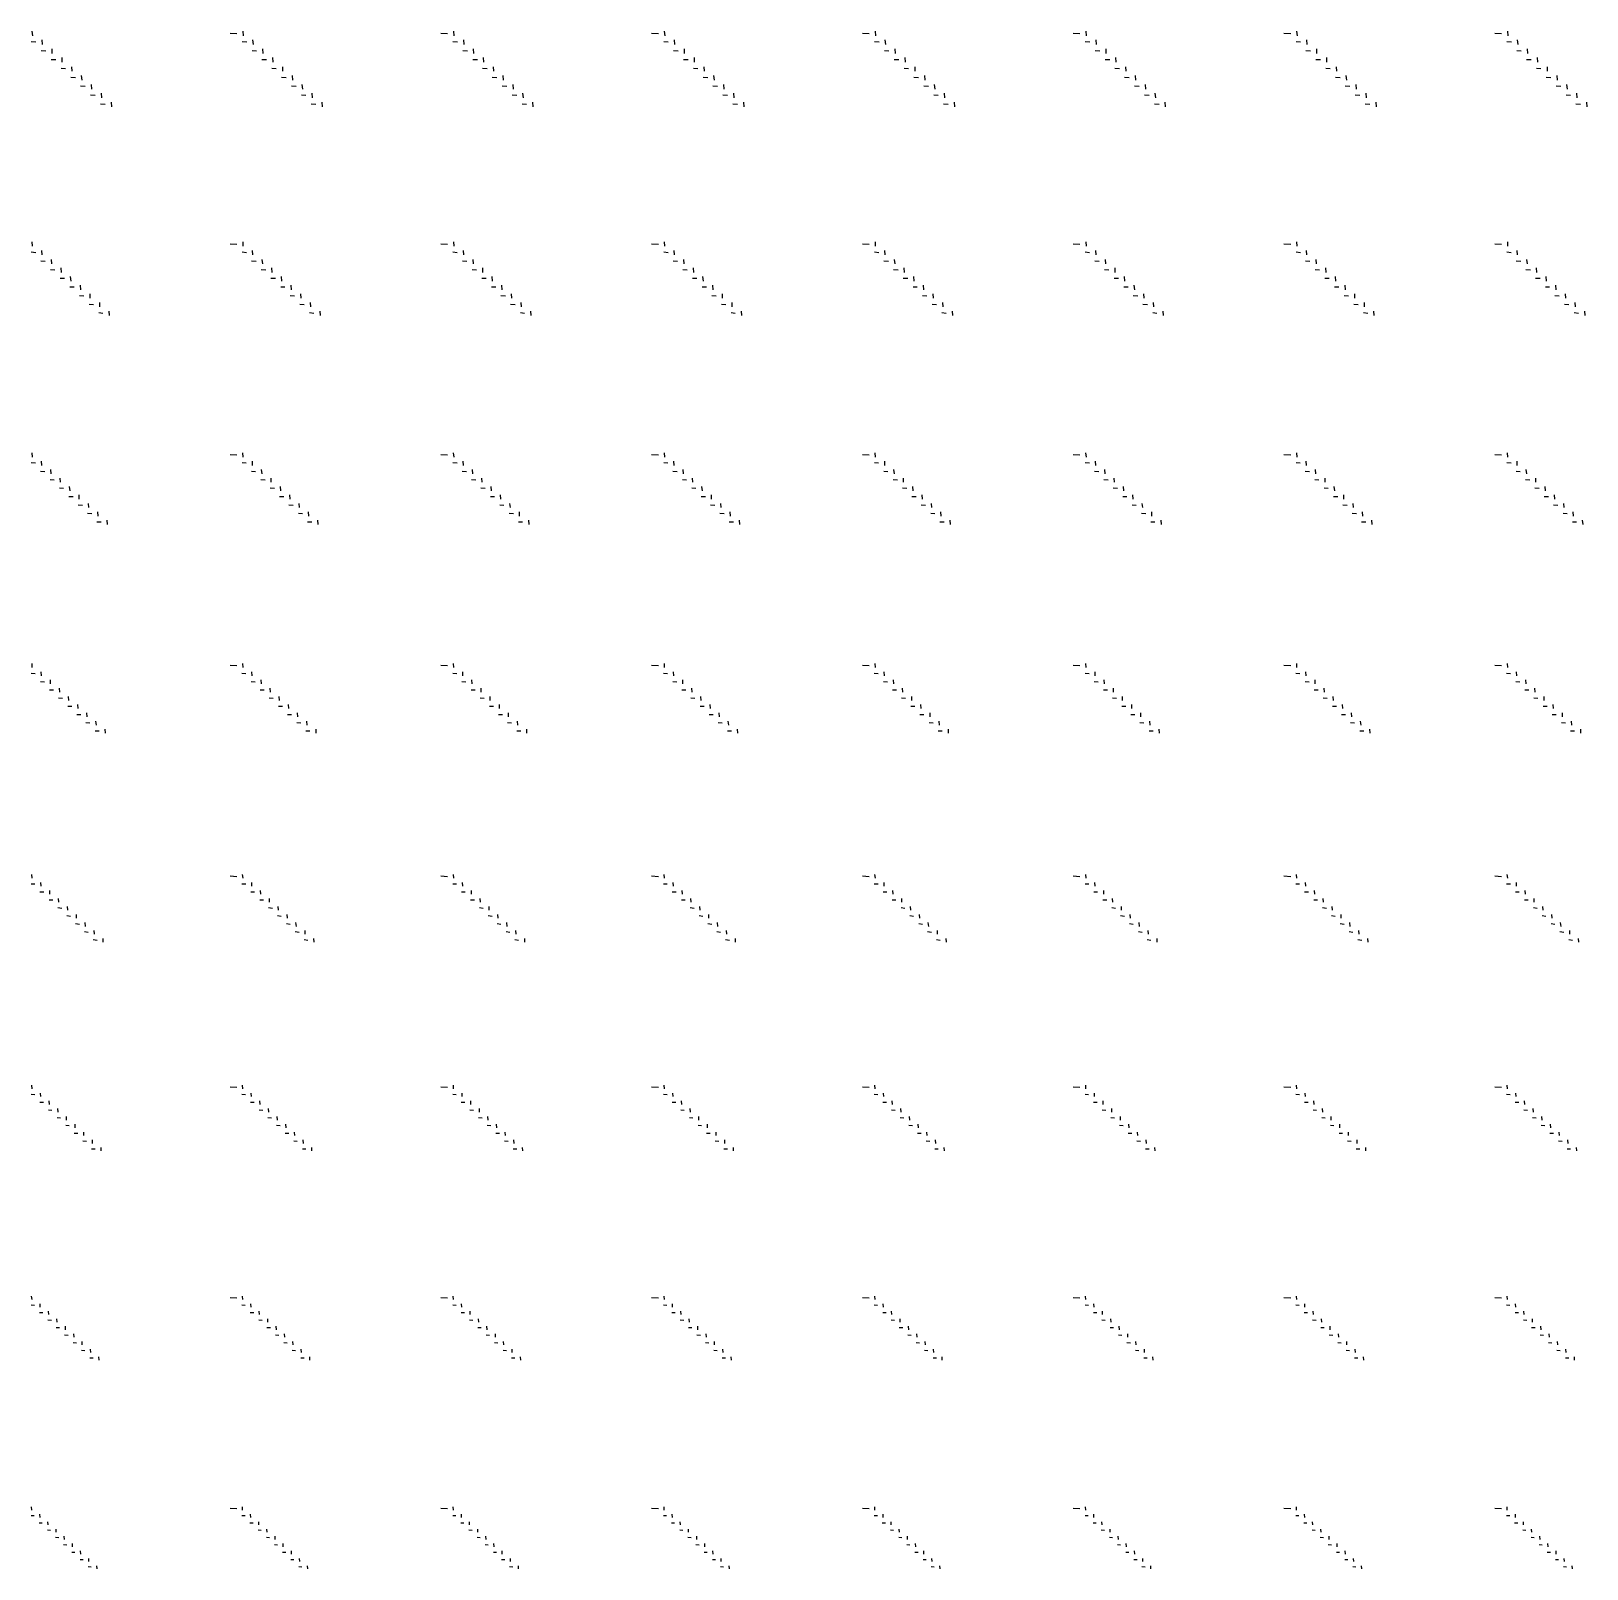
# Model space of a CAD drawing. Extents: x 0 to 300000, y 0 to 300000.
# Drawn here: x 186900 to 223805, y 187465 to 223950 of the extents above; entities that cross this region are included whole.
import ezdxf

# ---------------------------------------------------------------- set-up
doc = ezdxf.new("R2010")
doc.units = 0
doc.header["$MEASUREMENT"] = 0
doc.layers.get('0').update_dxf_attribs({"linetype": 'CONTINUOUS'})

msp = doc.modelspace()

# ---------------------------------------------------------------- linework, layer by layer
at = {"color": 7}
for p, q in [((186905, 223705), (187015, 223695)), ((186920, 223950), (186930, 223840)), ((187155, 223740), (187165, 223630)), ((191620, 223905), (191780, 223895)), ((191905, 223705), (192015, 223695)), ((191920, 223950), (191930, 223840)), ((192155, 223740), (192165, 223630)), ((196620, 223905), (196780, 223895)), ((196905, 223705), (197015, 223695)), ((196920, 223950), (196930, 223840)), ((197155, 223740), (197165, 223630)), ((201620, 223905), (201780, 223895)), ((201905, 223705), (202015, 223695)), ((201920, 223950), (201930, 223840)), ((202155, 223740), (202165, 223630)), ((206620, 223905), (206780, 223895)), ((206905, 223705), (207015, 223695)), ((206920, 223950), (206930, 223840)), ((207155, 223740), (207165, 223630)), ((211620, 223905), (211780, 223895)), ((211905, 223705), (212015, 223695)), ((211920, 223950), (211930, 223840)), ((212155, 223740), (212165, 223630)), ((216620, 223905), (216780, 223895)), ((216905, 223705), (217015, 223695)), ((216920, 223950), (216930, 223840)), ((217155, 223740), (217165, 223630)), ((221620, 223905), (221780, 223895)), ((221905, 223705), (222015, 223695)), ((221920, 223950), (221930, 223840)), ((222155, 223740), (222165, 223630)), ((187140, 223490), (187250, 223485)), ((187375, 223280), (187485, 223275)), ((187390, 223530), (187395, 223420)), ((187625, 223320), (187630, 223210)), ((192140, 223490), (192250, 223485)), ((192375, 223280), (192485, 223275)), ((192390, 223530), (192395, 223420)), ((192625, 223320), (192630, 223210)), ((197140, 223490), (197250, 223485)), ((197375, 223280), (197485, 223275)), ((197390, 223530), (197395, 223420)), ((197625, 223320), (197630, 223210)), ((202140, 223490), (202250, 223485)), ((202375, 223280), (202485, 223275)), ((202390, 223530), (202395, 223420)), ((202625, 223320), (202630, 223210)), ((207140, 223490), (207250, 223485)), ((207375, 223280), (207485, 223275)), ((207390, 223530), (207395, 223420)), ((207625, 223320), (207630, 223210)), ((212140, 223490), (212250, 223485)), ((212375, 223280), (212485, 223275)), ((212390, 223530), (212395, 223420)), ((212625, 223320), (212630, 223210)), ((217140, 223490), (217250, 223485)), ((217375, 223280), (217485, 223275)), ((217390, 223530), (217395, 223420)), ((217625, 223320), (217630, 223210)), ((222140, 223490), (222250, 223485)), ((222375, 223280), (222485, 223275)), ((222390, 223530), (222395, 223420)), ((222625, 223320), (222630, 223210)), ((187610, 223070), (187715, 223065)), ((187860, 223105), (187865, 223000)), ((192610, 223070), (192715, 223065)), ((192860, 223105), (192865, 223000)), ((197610, 223070), (197715, 223065)), ((197860, 223105), (197865, 223000)), ((202610, 223070), (202715, 223065)), ((202860, 223105), (202865, 223000)), ((207610, 223070), (207715, 223065)), ((207860, 223105), (207865, 223000)), ((212610, 223070), (212715, 223065)), ((212860, 223105), (212865, 223000)), ((217610, 223070), (217715, 223065)), ((217860, 223105), (217865, 223000)), ((222610, 223070), (222715, 223065)), ((222860, 223105), (222865, 223000)), ((187840, 222860), (187950, 222850)), ((188075, 222650), (188185, 222640)), ((188090, 222895), (188100, 222785)), ((188325, 222685), (188335, 222575)), ((192840, 222860), (192950, 222850)), ((193075, 222650), (193185, 222640)), ((193090, 222895), (193100, 222785)), ((193325, 222685), (193335, 222575)), ((197840, 222860), (197950, 222850)), ((198075, 222650), (198185, 222640)), ((198090, 222895), (198100, 222785)), ((198325, 222685), (198335, 222575)), ((202840, 222860), (202950, 222850)), ((203075, 222650), (203185, 222640)), ((203090, 222895), (203100, 222785)), ((203325, 222685), (203335, 222575)), ((207840, 222860), (207950, 222850)), ((208075, 222650), (208185, 222640)), ((208090, 222895), (208100, 222785)), ((208325, 222685), (208335, 222575)), ((212840, 222860), (212950, 222850)), ((213075, 222650), (213185, 222640)), ((213090, 222895), (213100, 222785)), ((213325, 222685), (213335, 222575)), ((217840, 222860), (217950, 222850)), ((218075, 222650), (218185, 222640)), ((218090, 222895), (218100, 222785)), ((218325, 222685), (218335, 222575)), ((222840, 222860), (222950, 222850)), ((223075, 222650), (223185, 222640)), ((223090, 222895), (223100, 222785)), ((223325, 222685), (223335, 222575)), ((188310, 222435), (188420, 222430)), ((188545, 222225), (188655, 222220)), ((188560, 222475), (188570, 222365)), ((188795, 222265), (188805, 222155)), ((193310, 222435), (193420, 222430)), ((193545, 222225), (193655, 222220)), ((193560, 222475), (193570, 222365)), ((193795, 222265), (193805, 222155)), ((198310, 222435), (198420, 222430)), ((198545, 222225), (198655, 222220)), ((198560, 222475), (198570, 222365)), ((198795, 222265), (198805, 222155)), ((203310, 222435), (203420, 222430)), ((203545, 222225), (203655, 222220)), ((203560, 222475), (203570, 222365)), ((203795, 222265), (203805, 222155)), ((208310, 222435), (208420, 222430)), ((208545, 222225), (208655, 222220)), ((208560, 222475), (208570, 222365)), ((208795, 222265), (208805, 222155)), ((213310, 222435), (213420, 222430)), ((213545, 222225), (213655, 222220)), ((213560, 222475), (213570, 222365)), ((213795, 222265), (213805, 222155)), ((218310, 222435), (218420, 222430)), ((218545, 222225), (218655, 222220)), ((218560, 222475), (218570, 222365)), ((218795, 222265), (218805, 222155)), ((223310, 222435), (223420, 222430)), ((223545, 222225), (223655, 222220)), ((223560, 222475), (223570, 222365)), ((223795, 222265), (223805, 222155)), ((186920, 218950), (186925, 218845)), ((191620, 218905), (191780, 218895)), ((191920, 218950), (191925, 218845)), ((196620, 218905), (196780, 218895)), ((196920, 218950), (196925, 218845)), ((201620, 218905), (201780, 218895)), ((201920, 218950), (201925, 218845)), ((206620, 218905), (206780, 218895)), ((206920, 218950), (206925, 218845)), ((211620, 218905), (211780, 218895)), ((211920, 218950), (211925, 218845)), ((216620, 218905), (216780, 218895)), ((216920, 218950), (216925, 218845)), ((221620, 218905), (221780, 218895)), ((221920, 218950), (221925, 218845)), ((186905, 218710), (187010, 218700)), ((187130, 218500), (187235, 218495)), ((187145, 218745), (187155, 218640)), ((187375, 218535), (187385, 218430)), ((191905, 218710), (192010, 218700)), ((192130, 218500), (192235, 218495)), ((192145, 218745), (192155, 218640)), ((192375, 218535), (192385, 218430)), ((196905, 218710), (197010, 218700)), ((197130, 218500), (197235, 218495)), ((197145, 218745), (197155, 218640)), ((197375, 218535), (197385, 218430)), ((201905, 218710), (202010, 218700)), ((202130, 218500), (202235, 218495)), ((202145, 218745), (202155, 218640)), ((202375, 218535), (202385, 218430)), ((206905, 218710), (207010, 218700)), ((207130, 218500), (207235, 218495)), ((207145, 218745), (207155, 218640)), ((207375, 218535), (207385, 218430)), ((211905, 218710), (212010, 218700)), ((212130, 218500), (212235, 218495)), ((212145, 218745), (212155, 218640)), ((212375, 218535), (212385, 218430)), ((216905, 218710), (217010, 218700)), ((217130, 218500), (217235, 218495)), ((217145, 218745), (217155, 218640)), ((217375, 218535), (217385, 218430)), ((221905, 218710), (222010, 218700)), ((222130, 218500), (222235, 218495)), ((222145, 218745), (222155, 218640)), ((222375, 218535), (222385, 218430)), ((187360, 218295), (187465, 218290)), ((187605, 218330), (187610, 218225)), ((187830, 218125), (187840, 218020)), ((192360, 218295), (192465, 218290)), ((192605, 218330), (192610, 218225)), ((192830, 218125), (192840, 218020)), ((197360, 218295), (197465, 218290)), ((197605, 218330), (197610, 218225)), ((197830, 218125), (197840, 218020)), ((202360, 218295), (202465, 218290)), ((202605, 218330), (202610, 218225)), ((202830, 218125), (202840, 218020)), ((207360, 218295), (207465, 218290)), ((207605, 218330), (207610, 218225)), ((207830, 218125), (207840, 218020)), ((212360, 218295), (212465, 218290)), ((212605, 218330), (212610, 218225)), ((212830, 218125), (212840, 218020)), ((217360, 218295), (217465, 218290)), ((217605, 218330), (217610, 218225)), ((217830, 218125), (217840, 218020)), ((222360, 218295), (222465, 218290)), ((222605, 218330), (222610, 218225)), ((222830, 218125), (222840, 218020)), ((187590, 218090), (187695, 218085)), ((187820, 217885), (187920, 217880)), ((188060, 217920), (188070, 217815)), ((192590, 218090), (192695, 218085)), ((192820, 217885), (192920, 217880)), ((193060, 217920), (193070, 217815)), ((197590, 218090), (197695, 218085)), ((197820, 217885), (197920, 217880)), ((198060, 217920), (198070, 217815)), ((202590, 218090), (202695, 218085)), ((202820, 217885), (202920, 217880)), ((203060, 217920), (203070, 217815)), ((207590, 218090), (207695, 218085)), ((207820, 217885), (207920, 217880)), ((208060, 217920), (208070, 217815)), ((212590, 218090), (212695, 218085)), ((212820, 217885), (212920, 217880)), ((213060, 217920), (213070, 217815)), ((217590, 218090), (217695, 218085)), ((217820, 217885), (217920, 217880)), ((218060, 217920), (218070, 217815)), ((222590, 218090), (222695, 218085)), ((222820, 217885), (222920, 217880)), ((223060, 217920), (223070, 217815)), ((188045, 217680), (188150, 217670)), ((188275, 217475), (188380, 217465)), ((188290, 217715), (188295, 217610)), ((188520, 217510), (188525, 217405)), ((193045, 217680), (193150, 217670)), ((193275, 217475), (193380, 217465)), ((193290, 217715), (193295, 217610)), ((193520, 217510), (193525, 217405)), ((198045, 217680), (198150, 217670)), ((198275, 217475), (198380, 217465)), ((198290, 217715), (198295, 217610)), ((198520, 217510), (198525, 217405)), ((203045, 217680), (203150, 217670)), ((203275, 217475), (203380, 217465)), ((203290, 217715), (203295, 217610)), ((203520, 217510), (203525, 217405)), ((208045, 217680), (208150, 217670)), ((208275, 217475), (208380, 217465)), ((208290, 217715), (208295, 217610)), ((208520, 217510), (208525, 217405)), ((213045, 217680), (213150, 217670)), ((213275, 217475), (213380, 217465)), ((213290, 217715), (213295, 217610)), ((213520, 217510), (213525, 217405)), ((218045, 217680), (218150, 217670)), ((218275, 217475), (218380, 217465)), ((218290, 217715), (218295, 217610)), ((218520, 217510), (218525, 217405)), ((223045, 217680), (223150, 217670)), ((223275, 217475), (223380, 217465)), ((223290, 217715), (223295, 217610)), ((223520, 217510), (223525, 217405)), ((188505, 217270), (188605, 217260)), ((188745, 217305), (188755, 217200)), ((193505, 217270), (193605, 217260)), ((193745, 217305), (193755, 217200)), ((198505, 217270), (198605, 217260)), ((198745, 217305), (198755, 217200)), ((203505, 217270), (203605, 217260)), ((203745, 217305), (203755, 217200)), ((208505, 217270), (208605, 217260)), ((208745, 217305), (208755, 217200)), ((213505, 217270), (213605, 217260)), ((213745, 217305), (213755, 217200)), ((218505, 217270), (218605, 217260)), ((218745, 217305), (218755, 217200)), ((223505, 217270), (223605, 217260)), ((223745, 217305), (223755, 217200)), ((186905, 213715), (187005, 213705)), ((186915, 213945), (186925, 213845)), ((187140, 213745), (187145, 213645)), ((191620, 213905), (191780, 213895)), ((191905, 213715), (192005, 213705)), ((191915, 213945), (191925, 213845)), ((192140, 213745), (192145, 213645)), ((196620, 213905), (196780, 213895)), ((196905, 213715), (197005, 213705)), ((196915, 213945), (196925, 213845)), ((197140, 213745), (197145, 213645)), ((201620, 213905), (201780, 213895)), ((201905, 213715), (202005, 213705)), ((201915, 213945), (201925, 213845)), ((202140, 213745), (202145, 213645)), ((206620, 213905), (206780, 213895)), ((206905, 213715), (207005, 213705)), ((206915, 213945), (206925, 213845)), ((207140, 213745), (207145, 213645)), ((211620, 213905), (211780, 213895)), ((211905, 213715), (212005, 213705)), ((211915, 213945), (211925, 213845)), ((212140, 213745), (212145, 213645)), ((216620, 213905), (216780, 213895)), ((216905, 213715), (217005, 213705)), ((216915, 213945), (216925, 213845)), ((217140, 213745), (217145, 213645)), ((221620, 213905), (221780, 213895)), ((221905, 213715), (222005, 213705)), ((221915, 213945), (221925, 213845)), ((222140, 213745), (222145, 213645)), ((187125, 213510), (187225, 213505)), ((187360, 213545), (187370, 213445)), ((187585, 213345), (187590, 213245)), ((192125, 213510), (192225, 213505)), ((192360, 213545), (192370, 213445)), ((192585, 213345), (192590, 213245)), ((197125, 213510), (197225, 213505)), ((197360, 213545), (197370, 213445)), ((197585, 213345), (197590, 213245)), ((202125, 213510), (202225, 213505)), ((202360, 213545), (202370, 213445)), ((202585, 213345), (202590, 213245)), ((207125, 213510), (207225, 213505)), ((207360, 213545), (207370, 213445)), ((207585, 213345), (207590, 213245)), ((212125, 213510), (212225, 213505)), ((212360, 213545), (212370, 213445)), ((212585, 213345), (212590, 213245)), ((217125, 213510), (217225, 213505)), ((217360, 213545), (217370, 213445)), ((217585, 213345), (217590, 213245)), ((222125, 213510), (222225, 213505)), ((222360, 213545), (222370, 213445)), ((222585, 213345), (222590, 213245)), ((187350, 213310), (187450, 213305)), ((187570, 213110), (187670, 213105)), ((187805, 213145), (187815, 213045)), ((188030, 212945), (188035, 212845)), ((192350, 213310), (192450, 213305)), ((192570, 213110), (192670, 213105)), ((192805, 213145), (192815, 213045)), ((193030, 212945), (193035, 212845)), ((197350, 213310), (197450, 213305)), ((197570, 213110), (197670, 213105)), ((197805, 213145), (197815, 213045)), ((198030, 212945), (198035, 212845)), ((202350, 213310), (202450, 213305)), ((202570, 213110), (202670, 213105)), ((202805, 213145), (202815, 213045)), ((203030, 212945), (203035, 212845)), ((207350, 213310), (207450, 213305)), ((207570, 213110), (207670, 213105)), ((207805, 213145), (207815, 213045)), ((208030, 212945), (208035, 212845)), ((212350, 213310), (212450, 213305)), ((212570, 213110), (212670, 213105)), ((212805, 213145), (212815, 213045)), ((213030, 212945), (213035, 212845)), ((217350, 213310), (217450, 213305)), ((217570, 213110), (217670, 213105)), ((217805, 213145), (217815, 213045)), ((218030, 212945), (218035, 212845)), ((222350, 213310), (222450, 213305)), ((222570, 213110), (222670, 213105)), ((222805, 213145), (222815, 213045)), ((223030, 212945), (223035, 212845)), ((187795, 212910), (187895, 212905)), ((188015, 212710), (188115, 212705)), ((188250, 212745), (188260, 212645)), ((192795, 212910), (192895, 212905)), ((193015, 212710), (193115, 212705)), ((193250, 212745), (193260, 212645)), ((197795, 212910), (197895, 212905)), ((198015, 212710), (198115, 212705)), ((198250, 212745), (198260, 212645)), ((202795, 212910), (202895, 212905)), ((203015, 212710), (203115, 212705)), ((203250, 212745), (203260, 212645)), ((207795, 212910), (207895, 212905)), ((208015, 212710), (208115, 212705)), ((208250, 212745), (208260, 212645)), ((212795, 212910), (212895, 212905)), ((213015, 212710), (213115, 212705)), ((213250, 212745), (213260, 212645)), ((217795, 212910), (217895, 212905)), ((218015, 212710), (218115, 212705)), ((218250, 212745), (218260, 212645)), ((222795, 212910), (222895, 212905)), ((223015, 212710), (223115, 212705)), ((223250, 212745), (223260, 212645)), ((188240, 212510), (188340, 212505)), ((188460, 212310), (188560, 212305)), ((188475, 212545), (188480, 212445)), ((188695, 212345), (188705, 212245)), ((193240, 212510), (193340, 212505)), ((193460, 212310), (193560, 212305)), ((193475, 212545), (193480, 212445)), ((193695, 212345), (193705, 212245)), ((198240, 212510), (198340, 212505)), ((198460, 212310), (198560, 212305)), ((198475, 212545), (198480, 212445)), ((198695, 212345), (198705, 212245)), ((203240, 212510), (203340, 212505)), ((203460, 212310), (203560, 212305)), ((203475, 212545), (203480, 212445)), ((203695, 212345), (203705, 212245)), ((208240, 212510), (208340, 212505)), ((208460, 212310), (208560, 212305)), ((208475, 212545), (208480, 212445)), ((208695, 212345), (208705, 212245)), ((213240, 212510), (213340, 212505)), ((213460, 212310), (213560, 212305)), ((213475, 212545), (213480, 212445)), ((213695, 212345), (213705, 212245)), ((218240, 212510), (218340, 212505)), ((218460, 212310), (218560, 212305)), ((218475, 212545), (218480, 212445)), ((218695, 212345), (218705, 212245)), ((223240, 212510), (223340, 212505)), ((223460, 212310), (223560, 212305)), ((223475, 212545), (223480, 212445)), ((223695, 212345), (223705, 212245)), ((186915, 208945), (186920, 208850)), ((191620, 208905), (191780, 208895)), ((191915, 208945), (191920, 208850)), ((196620, 208905), (196780, 208895)), ((196915, 208945), (196920, 208850)), ((201620, 208905), (201780, 208895)), ((201915, 208945), (201920, 208850)), ((206620, 208905), (206780, 208895)), ((206915, 208945), (206920, 208850)), ((211620, 208905), (211780, 208895)), ((211915, 208945), (211920, 208850)), ((216620, 208905), (216780, 208895)), ((216915, 208945), (216920, 208850)), ((221620, 208905), (221780, 208895)), ((221915, 208945), (221920, 208850)), ((186900, 208715), (186995, 208710)), ((187120, 208520), (187215, 208515)), ((187130, 208750), (187135, 208655)), ((187350, 208555), (187355, 208460)), ((191900, 208715), (191995, 208710)), ((192120, 208520), (192215, 208515)), ((192130, 208750), (192135, 208655)), ((192350, 208555), (192355, 208460)), ((196900, 208715), (196995, 208710)), ((197120, 208520), (197215, 208515)), ((197130, 208750), (197135, 208655)), ((197350, 208555), (197355, 208460)), ((201900, 208715), (201995, 208710)), ((202120, 208520), (202215, 208515)), ((202130, 208750), (202135, 208655)), ((202350, 208555), (202355, 208460)), ((206900, 208715), (206995, 208710)), ((207120, 208520), (207215, 208515)), ((207130, 208750), (207135, 208655)), ((207350, 208555), (207355, 208460)), ((211900, 208715), (211995, 208710)), ((212120, 208520), (212215, 208515)), ((212130, 208750), (212135, 208655)), ((212350, 208555), (212355, 208460)), ((216900, 208715), (216995, 208710)), ((217120, 208520), (217215, 208515)), ((217130, 208750), (217135, 208655)), ((217350, 208555), (217355, 208460)), ((221900, 208715), (221995, 208710)), ((222120, 208520), (222215, 208515)), ((222130, 208750), (222135, 208655)), ((222350, 208555), (222355, 208460)), ((187335, 208325), (187430, 208320)), ((187565, 208360), (187570, 208265)), ((187780, 208165), (187785, 208070)), ((192335, 208325), (192430, 208320)), ((192565, 208360), (192570, 208265)), ((192780, 208165), (192785, 208070)), ((197335, 208325), (197430, 208320)), ((197565, 208360), (197570, 208265)), ((197780, 208165), (197785, 208070)), ((202335, 208325), (202430, 208320)), ((202565, 208360), (202570, 208265)), ((202780, 208165), (202785, 208070)), ((207335, 208325), (207430, 208320)), ((207565, 208360), (207570, 208265)), ((207780, 208165), (207785, 208070)), ((212335, 208325), (212430, 208320)), ((212565, 208360), (212570, 208265)), ((212780, 208165), (212785, 208070)), ((217335, 208325), (217430, 208320)), ((217565, 208360), (217570, 208265)), ((217780, 208165), (217785, 208070)), ((222335, 208325), (222430, 208320)), ((222565, 208360), (222570, 208265)), ((222780, 208165), (222785, 208070)), ((187550, 208130), (187645, 208125)), ((187770, 207935), (187865, 207930)), ((188000, 207970), (188005, 207875)), ((192550, 208130), (192645, 208125)), ((192770, 207935), (192865, 207930)), ((193000, 207970), (193005, 207875)), ((197550, 208130), (197645, 208125)), ((197770, 207935), (197865, 207930)), ((198000, 207970), (198005, 207875)), ((202550, 208130), (202645, 208125)), ((202770, 207935), (202865, 207930)), ((203000, 207970), (203005, 207875)), ((207550, 208130), (207645, 208125)), ((207770, 207935), (207865, 207930)), ((208000, 207970), (208005, 207875)), ((212550, 208130), (212645, 208125)), ((212770, 207935), (212865, 207930)), ((213000, 207970), (213005, 207875)), ((217550, 208130), (217645, 208125)), ((217770, 207935), (217865, 207930)), ((218000, 207970), (218005, 207875)), ((222550, 208130), (222645, 208125)), ((222770, 207935), (222865, 207930)), ((223000, 207970), (223005, 207875)), ((187985, 207740), (188080, 207735)), ((188200, 207545), (188295, 207540)), ((188215, 207775), (188220, 207680)), ((188430, 207580), (188440, 207485)), ((192985, 207740), (193080, 207735)), ((193200, 207545), (193295, 207540)), ((193215, 207775), (193220, 207680)), ((193430, 207580), (193440, 207485)), ((197985, 207740), (198080, 207735)), ((198200, 207545), (198295, 207540)), ((198215, 207775), (198220, 207680)), ((198430, 207580), (198440, 207485)), ((202985, 207740), (203080, 207735)), ((203200, 207545), (203295, 207540)), ((203215, 207775), (203220, 207680)), ((203430, 207580), (203440, 207485)), ((207985, 207740), (208080, 207735)), ((208200, 207545), (208295, 207540)), ((208215, 207775), (208220, 207680)), ((208430, 207580), (208440, 207485)), ((212985, 207740), (213080, 207735)), ((213200, 207545), (213295, 207540)), ((213215, 207775), (213220, 207680)), ((213430, 207580), (213440, 207485)), ((217985, 207740), (218080, 207735)), ((218200, 207545), (218295, 207540)), ((218215, 207775), (218220, 207680)), ((218430, 207580), (218440, 207485)), ((222985, 207740), (223080, 207735)), ((223200, 207545), (223295, 207540)), ((223215, 207775), (223220, 207680)), ((223430, 207580), (223440, 207485)), ((188420, 207350), (188515, 207345)), ((188650, 207385), (188655, 207290)), ((193420, 207350), (193515, 207345)), ((193650, 207385), (193655, 207290)), ((198420, 207350), (198515, 207345)), ((198650, 207385), (198655, 207290)), ((203420, 207350), (203515, 207345)), ((203650, 207385), (203655, 207290)), ((208420, 207350), (208515, 207345)), ((208650, 207385), (208655, 207290)), ((213420, 207350), (213515, 207345)), ((213650, 207385), (213655, 207290)), ((218420, 207350), (218515, 207345)), ((218650, 207385), (218655, 207290)), ((223420, 207350), (223515, 207345)), ((223650, 207385), (223655, 207290)), ((186900, 203720), (186990, 203715)), ((186910, 203940), (186920, 203850)), ((187125, 203750), (187130, 203660)), ((191620, 203905), (191780, 203895)), ((191900, 203720), (191990, 203715)), ((191910, 203940), (191920, 203850)), ((192125, 203750), (192130, 203660)), ((196620, 203905), (196780, 203895)), ((196900, 203720), (196990, 203715)), ((196910, 203940), (196920, 203850)), ((197125, 203750), (197130, 203660)), ((201620, 203905), (201780, 203895)), ((201900, 203720), (201990, 203715)), ((201910, 203940), (201920, 203850)), ((202125, 203750), (202130, 203660)), ((206620, 203905), (206780, 203895)), ((206900, 203720), (206990, 203715)), ((206910, 203940), (206920, 203850)), ((207125, 203750), (207130, 203660)), ((211620, 203905), (211780, 203895)), ((211900, 203720), (211990, 203715)), ((211910, 203940), (211920, 203850)), ((212125, 203750), (212130, 203660)), ((216620, 203905), (216780, 203895)), ((216900, 203720), (216990, 203715)), ((216910, 203940), (216920, 203850)), ((217125, 203750), (217130, 203660)), ((221620, 203905), (221780, 203895)), ((221900, 203720), (221990, 203715)), ((221910, 203940), (221920, 203850)), ((222125, 203750), (222130, 203660)), ((187110, 203530), (187200, 203525)), ((187335, 203560), (187340, 203470)), ((187545, 203370), (187550, 203280)), ((192110, 203530), (192200, 203525)), ((192335, 203560), (192340, 203470)), ((192545, 203370), (192550, 203280)), ((197110, 203530), (197200, 203525)), ((197335, 203560), (197340, 203470)), ((197545, 203370), (197550, 203280)), ((202110, 203530), (202200, 203525)), ((202335, 203560), (202340, 203470)), ((202545, 203370), (202550, 203280)), ((207110, 203530), (207200, 203525)), ((207335, 203560), (207340, 203470)), ((207545, 203370), (207550, 203280)), ((212110, 203530), (212200, 203525)), ((212335, 203560), (212340, 203470)), ((212545, 203370), (212550, 203280)), ((217110, 203530), (217200, 203525)), ((217335, 203560), (217340, 203470)), ((217545, 203370), (217550, 203280)), ((222110, 203530), (222200, 203525)), ((222335, 203560), (222340, 203470)), ((222545, 203370), (222550, 203280)), ((187325, 203340), (187415, 203335)), ((187535, 203155), (187625, 203145)), ((187755, 203180), (187760, 203090)), ((187965, 202990), (187970, 202900)), ((192325, 203340), (192415, 203335)), ((192535, 203155), (192625, 203145)), ((192755, 203180), (192760, 203090)), ((192965, 202990), (192970, 202900)), ((197325, 203340), (197415, 203335)), ((197535, 203155), (197625, 203145)), ((197755, 203180), (197760, 203090)), ((197965, 202990), (197970, 202900)), ((202325, 203340), (202415, 203335)), ((202535, 203155), (202625, 203145)), ((202755, 203180), (202760, 203090)), ((202965, 202990), (202970, 202900)), ((207325, 203340), (207415, 203335)), ((207535, 203155), (207625, 203145)), ((207755, 203180), (207760, 203090)), ((207965, 202990), (207970, 202900)), ((212325, 203340), (212415, 203335)), ((212535, 203155), (212625, 203145)), ((212755, 203180), (212760, 203090)), ((212965, 202990), (212970, 202900)), ((217325, 203340), (217415, 203335)), ((217535, 203155), (217625, 203145)), ((217755, 203180), (217760, 203090)), ((217965, 202990), (217970, 202900)), ((222325, 203340), (222415, 203335)), ((222535, 203155), (222625, 203145)), ((222755, 203180), (222760, 203090)), ((222965, 202990), (222970, 202900)), ((187745, 202965), (187835, 202955)), ((187955, 202775), (188045, 202765)), ((188175, 202800), (188185, 202710)), ((188390, 202610), (188395, 202525)), ((192745, 202965), (192835, 202955)), ((192955, 202775), (193045, 202765)), ((193175, 202800), (193185, 202710)), ((193390, 202610), (193395, 202525)), ((197745, 202965), (197835, 202955)), ((197955, 202775), (198045, 202765)), ((198175, 202800), (198185, 202710)), ((198390, 202610), (198395, 202525)), ((202745, 202965), (202835, 202955)), ((202955, 202775), (203045, 202765)), ((203175, 202800), (203185, 202710)), ((203390, 202610), (203395, 202525)), ((207745, 202965), (207835, 202955)), ((207955, 202775), (208045, 202765)), ((208175, 202800), (208185, 202710)), ((208390, 202610), (208395, 202525)), ((212745, 202965), (212835, 202955)), ((212955, 202775), (213045, 202765)), ((213175, 202800), (213185, 202710)), ((213390, 202610), (213395, 202525)), ((217745, 202965), (217835, 202955)), ((217955, 202775), (218045, 202765)), ((218175, 202800), (218185, 202710)), ((218390, 202610), (218395, 202525)), ((222745, 202965), (222835, 202955)), ((222955, 202775), (223045, 202765)), ((223175, 202800), (223185, 202710)), ((223390, 202610), (223395, 202525)), ((188165, 202585), (188255, 202575)), ((188375, 202395), (188465, 202385)), ((188600, 202425), (188605, 202335)), ((193165, 202585), (193255, 202575)), ((193375, 202395), (193465, 202385)), ((193600, 202425), (193605, 202335)), ((198165, 202585), (198255, 202575)), ((198375, 202395), (198465, 202385)), ((198600, 202425), (198605, 202335)), ((203165, 202585), (203255, 202575)), ((203375, 202395), (203465, 202385)), ((203600, 202425), (203605, 202335)), ((208165, 202585), (208255, 202575)), ((208375, 202395), (208465, 202385)), ((208600, 202425), (208605, 202335)), ((213165, 202585), (213255, 202575)), ((213375, 202395), (213465, 202385)), ((213600, 202425), (213605, 202335)), ((218165, 202585), (218255, 202575)), ((218375, 202395), (218465, 202385)), ((218600, 202425), (218605, 202335)), ((223165, 202585), (223255, 202575)), ((223375, 202395), (223465, 202385)), ((223600, 202425), (223605, 202335)), ((186910, 198940), (186915, 198855)), ((191910, 198940), (191915, 198855)), ((196910, 198940), (196915, 198855)), ((201910, 198940), (201915, 198855)), ((206910, 198940), (206915, 198855)), ((211910, 198940), (211915, 198855)), ((216910, 198940), (216915, 198855)), ((221910, 198940), (221915, 198855)), ((186900, 198725), (186985, 198720)), ((187115, 198755), (187120, 198670)), ((187320, 198570), (187325, 198485)), ((191620, 198905), (191780, 198895)), ((191900, 198725), (191985, 198720)), ((192115, 198755), (192120, 198670)), ((192320, 198570), (192325, 198485)), ((196620, 198905), (196780, 198895)), ((196900, 198725), (196985, 198720)), ((197115, 198755), (197120, 198670)), ((197320, 198570), (197325, 198485)), ((201620, 198905), (201780, 198895)), ((201900, 198725), (201985, 198720)), ((202115, 198755), (202120, 198670)), ((202320, 198570), (202325, 198485)), ((206620, 198905), (206780, 198895)), ((206900, 198725), (206985, 198720)), ((207115, 198755), (207120, 198670)), ((207320, 198570), (207325, 198485)), ((211620, 198905), (211780, 198895)), ((211900, 198725), (211985, 198720)), ((212115, 198755), (212120, 198670)), ((212320, 198570), (212325, 198485)), ((216620, 198905), (216780, 198895)), ((216900, 198725), (216985, 198720)), ((217115, 198755), (217120, 198670)), ((217320, 198570), (217325, 198485)), ((221620, 198905), (221780, 198895)), ((221900, 198725), (221985, 198720)), ((222115, 198755), (222120, 198670)), ((222320, 198570), (222325, 198485)), ((187105, 198540), (187190, 198535)), ((187310, 198360), (187395, 198350)), ((187525, 198385), (187530, 198300)), ((187730, 198200), (187735, 198115)), ((192105, 198540), (192190, 198535)), ((192310, 198360), (192395, 198350)), ((192525, 198385), (192530, 198300)), ((192730, 198200), (192735, 198115)), ((197105, 198540), (197190, 198535)), ((197310, 198360), (197395, 198350)), ((197525, 198385), (197530, 198300)), ((197730, 198200), (197735, 198115)), ((202105, 198540), (202190, 198535)), ((202310, 198360), (202395, 198350)), ((202525, 198385), (202530, 198300)), ((202730, 198200), (202735, 198115)), ((207105, 198540), (207190, 198535)), ((207310, 198360), (207395, 198350)), ((207525, 198385), (207530, 198300)), ((207730, 198200), (207735, 198115)), ((212105, 198540), (212190, 198535)), ((212310, 198360), (212395, 198350)), ((212525, 198385), (212530, 198300)), ((212730, 198200), (212735, 198115)), ((217105, 198540), (217190, 198535)), ((217310, 198360), (217395, 198350)), ((217525, 198385), (217530, 198300)), ((217730, 198200), (217735, 198115)), ((222105, 198540), (222190, 198535)), ((222310, 198360), (222395, 198350)), ((222525, 198385), (222530, 198300)), ((222730, 198200), (222735, 198115)), ((187515, 198175), (187600, 198165)), ((187720, 197990), (187805, 197985)), ((187935, 198015), (187940, 197930)), ((188140, 197830), (188145, 197745)), ((192515, 198175), (192600, 198165)), ((192720, 197990), (192805, 197985)), ((192935, 198015), (192940, 197930)), ((193140, 197830), (193145, 197745)), ((197515, 198175), (197600, 198165)), ((197720, 197990), (197805, 197985)), ((197935, 198015), (197940, 197930)), ((198140, 197830), (198145, 197745)), ((202515, 198175), (202600, 198165)), ((202720, 197990), (202805, 197985)), ((202935, 198015), (202940, 197930)), ((203140, 197830), (203145, 197745)), ((207515, 198175), (207600, 198165)), ((207720, 197990), (207805, 197985)), ((207935, 198015), (207940, 197930)), ((208140, 197830), (208145, 197745)), ((212515, 198175), (212600, 198165)), ((212720, 197990), (212805, 197985)), ((212935, 198015), (212940, 197930)), ((213140, 197830), (213145, 197745)), ((217515, 198175), (217600, 198165)), ((217720, 197990), (217805, 197985)), ((217935, 198015), (217940, 197930)), ((218140, 197830), (218145, 197745)), ((222515, 198175), (222600, 198165)), ((222720, 197990), (222805, 197985)), ((222935, 198015), (222940, 197930)), ((223140, 197830), (223145, 197745)), ((187925, 197805), (188010, 197800)), ((188130, 197620), (188215, 197615)), ((188345, 197645), (188350, 197560)), ((188550, 197460), (188555, 197380)), ((192925, 197805), (193010, 197800)), ((193130, 197620), (193215, 197615)), ((193345, 197645), (193350, 197560)), ((193550, 197460), (193555, 197380)), ((197925, 197805), (198010, 197800)), ((198130, 197620), (198215, 197615)), ((198345, 197645), (198350, 197560)), ((198550, 197460), (198555, 197380)), ((202925, 197805), (203010, 197800)), ((203130, 197620), (203215, 197615)), ((203345, 197645), (203350, 197560)), ((203550, 197460), (203555, 197380)), ((207925, 197805), (208010, 197800)), ((208130, 197620), (208215, 197615)), ((208345, 197645), (208350, 197560)), ((208550, 197460), (208555, 197380)), ((212925, 197805), (213010, 197800)), ((213130, 197620), (213215, 197615)), ((213345, 197645), (213350, 197560)), ((213550, 197460), (213555, 197380)), ((217925, 197805), (218010, 197800)), ((218130, 197620), (218215, 197615)), ((218345, 197645), (218350, 197560)), ((218550, 197460), (218555, 197380)), ((222925, 197805), (223010, 197800)), ((223130, 197620), (223215, 197615)), ((223345, 197645), (223350, 197560)), ((223550, 197460), (223555, 197380)), ((188335, 197435), (188420, 197430)), ((193335, 197435), (193420, 197430)), ((198335, 197435), (198420, 197430)), ((203335, 197435), (203420, 197430)), ((208335, 197435), (208420, 197430)), ((213335, 197435), (213420, 197430)), ((218335, 197435), (218420, 197430)), ((223335, 197435), (223420, 197430)), ((186905, 193935), (186915, 193855)), ((187105, 193755), (187110, 193675)), ((191620, 193905), (191780, 193895)), ((191905, 193935), (191915, 193855)), ((192105, 193755), (192110, 193675)), ((196620, 193905), (196780, 193895)), ((196905, 193935), (196915, 193855)), ((197105, 193755), (197110, 193675)), ((201620, 193905), (201780, 193895)), ((201905, 193935), (201915, 193855)), ((202105, 193755), (202110, 193675)), ((206620, 193905), (206780, 193895)), ((206905, 193935), (206915, 193855)), ((207105, 193755), (207110, 193675)), ((211620, 193905), (211780, 193895)), ((211905, 193935), (211915, 193855)), ((212105, 193755), (212110, 193675)), ((216620, 193905), (216780, 193895)), ((216905, 193935), (216915, 193855)), ((217105, 193755), (217110, 193675)), ((221620, 193905), (221780, 193895)), ((221905, 193935), (221915, 193855)), ((222105, 193755), (222110, 193675)), ((186900, 193730), (186980, 193725)), ((187100, 193550), (187180, 193545)), ((187305, 193580), (187310, 193500)), ((187505, 193400), (187510, 193320)), ((191900, 193730), (191980, 193725)), ((192100, 193550), (192180, 193545)), ((192305, 193580), (192310, 193500)), ((192505, 193400), (192510, 193320)), ((196900, 193730), (196980, 193725)), ((197100, 193550), (197180, 193545)), ((197305, 193580), (197310, 193500)), ((197505, 193400), (197510, 193320)), ((201900, 193730), (201980, 193725)), ((202100, 193550), (202180, 193545)), ((202305, 193580), (202310, 193500)), ((202505, 193400), (202510, 193320)), ((206900, 193730), (206980, 193725)), ((207100, 193550), (207180, 193545)), ((207305, 193580), (207310, 193500)), ((207505, 193400), (207510, 193320)), ((211900, 193730), (211980, 193725)), ((212100, 193550), (212180, 193545)), ((212305, 193580), (212310, 193500)), ((212505, 193400), (212510, 193320)), ((216900, 193730), (216980, 193725)), ((217100, 193550), (217180, 193545)), ((217305, 193580), (217310, 193500)), ((217505, 193400), (217510, 193320)), ((221900, 193730), (221980, 193725)), ((222100, 193550), (222180, 193545)), ((222305, 193580), (222310, 193500)), ((222505, 193400), (222510, 193320)), ((187300, 193375), (187380, 193370)), ((187495, 193195), (187575, 193190)), ((187695, 193015), (187775, 193010)), ((187705, 193220), (187710, 193140)), ((187905, 193040), (187910, 192960)), ((192300, 193375), (192380, 193370)), ((192495, 193195), (192575, 193190)), ((192695, 193015), (192775, 193010)), ((192705, 193220), (192710, 193140)), ((192905, 193040), (192910, 192960)), ((197300, 193375), (197380, 193370)), ((197495, 193195), (197575, 193190)), ((197695, 193015), (197775, 193010)), ((197705, 193220), (197710, 193140)), ((197905, 193040), (197910, 192960)), ((202300, 193375), (202380, 193370)), ((202495, 193195), (202575, 193190)), ((202695, 193015), (202775, 193010)), ((202705, 193220), (202710, 193140)), ((202905, 193040), (202910, 192960)), ((207300, 193375), (207380, 193370)), ((207495, 193195), (207575, 193190)), ((207695, 193015), (207775, 193010)), ((207705, 193220), (207710, 193140)), ((207905, 193040), (207910, 192960)), ((212300, 193375), (212380, 193370)), ((212495, 193195), (212575, 193190)), ((212695, 193015), (212775, 193010)), ((212705, 193220), (212710, 193140)), ((212905, 193040), (212910, 192960)), ((217300, 193375), (217380, 193370)), ((217495, 193195), (217575, 193190)), ((217695, 193015), (217775, 193010)), ((217705, 193220), (217710, 193140)), ((217905, 193040), (217910, 192960)), ((222300, 193375), (222380, 193370)), ((222495, 193195), (222575, 193190)), ((222695, 193015), (222775, 193010)), ((222705, 193220), (222710, 193140)), ((222905, 193040), (222910, 192960)), ((187895, 192835), (187975, 192830)), ((188095, 192655), (188175, 192650)), ((188100, 192860), (188105, 192780)), ((188300, 192680), (188305, 192600)), ((192895, 192835), (192975, 192830)), ((193095, 192655), (193175, 192650)), ((193100, 192860), (193105, 192780)), ((193300, 192680), (193305, 192600)), ((197895, 192835), (197975, 192830)), ((198095, 192655), (198175, 192650)), ((198100, 192860), (198105, 192780)), ((198300, 192680), (198305, 192600)), ((202895, 192835), (202975, 192830)), ((203095, 192655), (203175, 192650)), ((203100, 192860), (203105, 192780)), ((203300, 192680), (203305, 192600)), ((207895, 192835), (207975, 192830)), ((208095, 192655), (208175, 192650)), ((208100, 192860), (208105, 192780)), ((208300, 192680), (208305, 192600)), ((212895, 192835), (212975, 192830)), ((213095, 192655), (213175, 192650)), ((213100, 192860), (213105, 192780)), ((213300, 192680), (213305, 192600)), ((217895, 192835), (217975, 192830)), ((218095, 192655), (218175, 192650)), ((218100, 192860), (218105, 192780)), ((218300, 192680), (218305, 192600)), ((222895, 192835), (222975, 192830)), ((223095, 192655), (223175, 192650)), ((223100, 192860), (223105, 192780)), ((223300, 192680), (223305, 192600)), ((188295, 192475), (188375, 192470)), ((188500, 192500), (188505, 192420)), ((193295, 192475), (193375, 192470)), ((193500, 192500), (193505, 192420)), ((198295, 192475), (198375, 192470)), ((198500, 192500), (198505, 192420)), ((203295, 192475), (203375, 192470)), ((203500, 192500), (203505, 192420)), ((208295, 192475), (208375, 192470)), ((208500, 192500), (208505, 192420)), ((213295, 192475), (213375, 192470)), ((213500, 192500), (213505, 192420)), ((218295, 192475), (218375, 192470)), ((218500, 192500), (218505, 192420)), ((223295, 192475), (223375, 192470)), ((223500, 192500), (223505, 192420)), ((186900, 188735), (186975, 188730)), ((186905, 188935), (186910, 188860)), ((187100, 188760), (187105, 188685)), ((187290, 188585), (187295, 188510)), ((191620, 188905), (191780, 188895)), ((191900, 188735), (191975, 188730)), ((191905, 188935), (191910, 188860)), ((192100, 188760), (192105, 188685)), ((192290, 188585), (192295, 188510)), ((196620, 188905), (196780, 188895)), ((196900, 188735), (196975, 188730)), ((196905, 188935), (196910, 188860)), ((197100, 188760), (197105, 188685)), ((197290, 188585), (197295, 188510)), ((201620, 188905), (201780, 188895)), ((201900, 188735), (201975, 188730)), ((201905, 188935), (201910, 188860)), ((202100, 188760), (202105, 188685)), ((202290, 188585), (202295, 188510)), ((206620, 188905), (206780, 188895)), ((206900, 188735), (206975, 188730)), ((206905, 188935), (206910, 188860)), ((207100, 188760), (207105, 188685)), ((207290, 188585), (207295, 188510)), ((211620, 188905), (211780, 188895)), ((211900, 188735), (211975, 188730)), ((211905, 188935), (211910, 188860)), ((212100, 188760), (212105, 188685)), ((212290, 188585), (212295, 188510)), ((216620, 188905), (216780, 188895)), ((216900, 188735), (216975, 188730)), ((216905, 188935), (216910, 188860)), ((217100, 188760), (217105, 188685)), ((217290, 188585), (217295, 188510)), ((221620, 188905), (221780, 188895)), ((221900, 188735), (221975, 188730)), ((221905, 188935), (221910, 188860)), ((222100, 188760), (222105, 188685)), ((222290, 188585), (222295, 188510)), ((187090, 188560), (187165, 188555)), ((187285, 188390), (187360, 188385)), ((187485, 188410), (187490, 188335)), ((187680, 188240), (187685, 188165)), ((192090, 188560), (192165, 188555)), ((192285, 188390), (192360, 188385)), ((192485, 188410), (192490, 188335)), ((192680, 188240), (192685, 188165)), ((197090, 188560), (197165, 188555)), ((197285, 188390), (197360, 188385)), ((197485, 188410), (197490, 188335)), ((197680, 188240), (197685, 188165)), ((202090, 188560), (202165, 188555)), ((202285, 188390), (202360, 188385)), ((202485, 188410), (202490, 188335)), ((202680, 188240), (202685, 188165)), ((207090, 188560), (207165, 188555)), ((207285, 188390), (207360, 188385)), ((207485, 188410), (207490, 188335)), ((207680, 188240), (207685, 188165)), ((212090, 188560), (212165, 188555)), ((212285, 188390), (212360, 188385)), ((212485, 188410), (212490, 188335)), ((212680, 188240), (212685, 188165)), ((217090, 188560), (217165, 188555)), ((217285, 188390), (217360, 188385)), ((217485, 188410), (217490, 188335)), ((217680, 188240), (217685, 188165)), ((222090, 188560), (222165, 188555)), ((222285, 188390), (222360, 188385)), ((222485, 188410), (222490, 188335)), ((222680, 188240), (222685, 188165)), ((187480, 188215), (187555, 188210)), ((187670, 188040), (187745, 188035)), ((187865, 187865), (187940, 187860)), ((187870, 188065), (187875, 187990)), ((188065, 187890), (188070, 187815)), ((192480, 188215), (192555, 188210)), ((192670, 188040), (192745, 188035)), ((192865, 187865), (192940, 187860)), ((192870, 188065), (192875, 187990)), ((193065, 187890), (193070, 187815)), ((197480, 188215), (197555, 188210)), ((197670, 188040), (197745, 188035)), ((197865, 187865), (197940, 187860)), ((197870, 188065), (197875, 187990)), ((198065, 187890), (198070, 187815)), ((202480, 188215), (202555, 188210)), ((202670, 188040), (202745, 188035)), ((202865, 187865), (202940, 187860)), ((202870, 188065), (202875, 187990)), ((203065, 187890), (203070, 187815)), ((207480, 188215), (207555, 188210)), ((207670, 188040), (207745, 188035)), ((207865, 187865), (207940, 187860)), ((207870, 188065), (207875, 187990)), ((208065, 187890), (208070, 187815)), ((212480, 188215), (212555, 188210)), ((212670, 188040), (212745, 188035)), ((212865, 187865), (212940, 187860)), ((212870, 188065), (212875, 187990)), ((213065, 187890), (213070, 187815)), ((217480, 188215), (217555, 188210)), ((217670, 188040), (217745, 188035)), ((217865, 187865), (217940, 187860)), ((217870, 188065), (217875, 187990)), ((218065, 187890), (218070, 187815)), ((222480, 188215), (222555, 188210)), ((222670, 188040), (222745, 188035)), ((222865, 187865), (222940, 187860)), ((222870, 188065), (222875, 187990)), ((223065, 187890), (223070, 187815)), ((188060, 187690), (188135, 187685)), ((188250, 187520), (188325, 187515)), ((188260, 187715), (188265, 187640)), ((188450, 187540), (188455, 187465)), ((193060, 187690), (193135, 187685)), ((193250, 187520), (193325, 187515)), ((193260, 187715), (193265, 187640)), ((193450, 187540), (193455, 187465)), ((198060, 187690), (198135, 187685)), ((198250, 187520), (198325, 187515)), ((198260, 187715), (198265, 187640)), ((198450, 187540), (198455, 187465)), ((203060, 187690), (203135, 187685)), ((203250, 187520), (203325, 187515)), ((203260, 187715), (203265, 187640)), ((203450, 187540), (203455, 187465)), ((208060, 187690), (208135, 187685)), ((208250, 187520), (208325, 187515)), ((208260, 187715), (208265, 187640)), ((208450, 187540), (208455, 187465)), ((213060, 187690), (213135, 187685)), ((213250, 187520), (213325, 187515)), ((213260, 187715), (213265, 187640)), ((213450, 187540), (213455, 187465)), ((218060, 187690), (218135, 187685)), ((218250, 187520), (218325, 187515)), ((218260, 187715), (218265, 187640)), ((218450, 187540), (218455, 187465)), ((223060, 187690), (223135, 187685)), ((223250, 187520), (223325, 187515)), ((223260, 187715), (223265, 187640)), ((223450, 187540), (223455, 187465))]:
    msp.add_line(p, q, dxfattribs=at)

doc.saveas('drawing.dxf')
